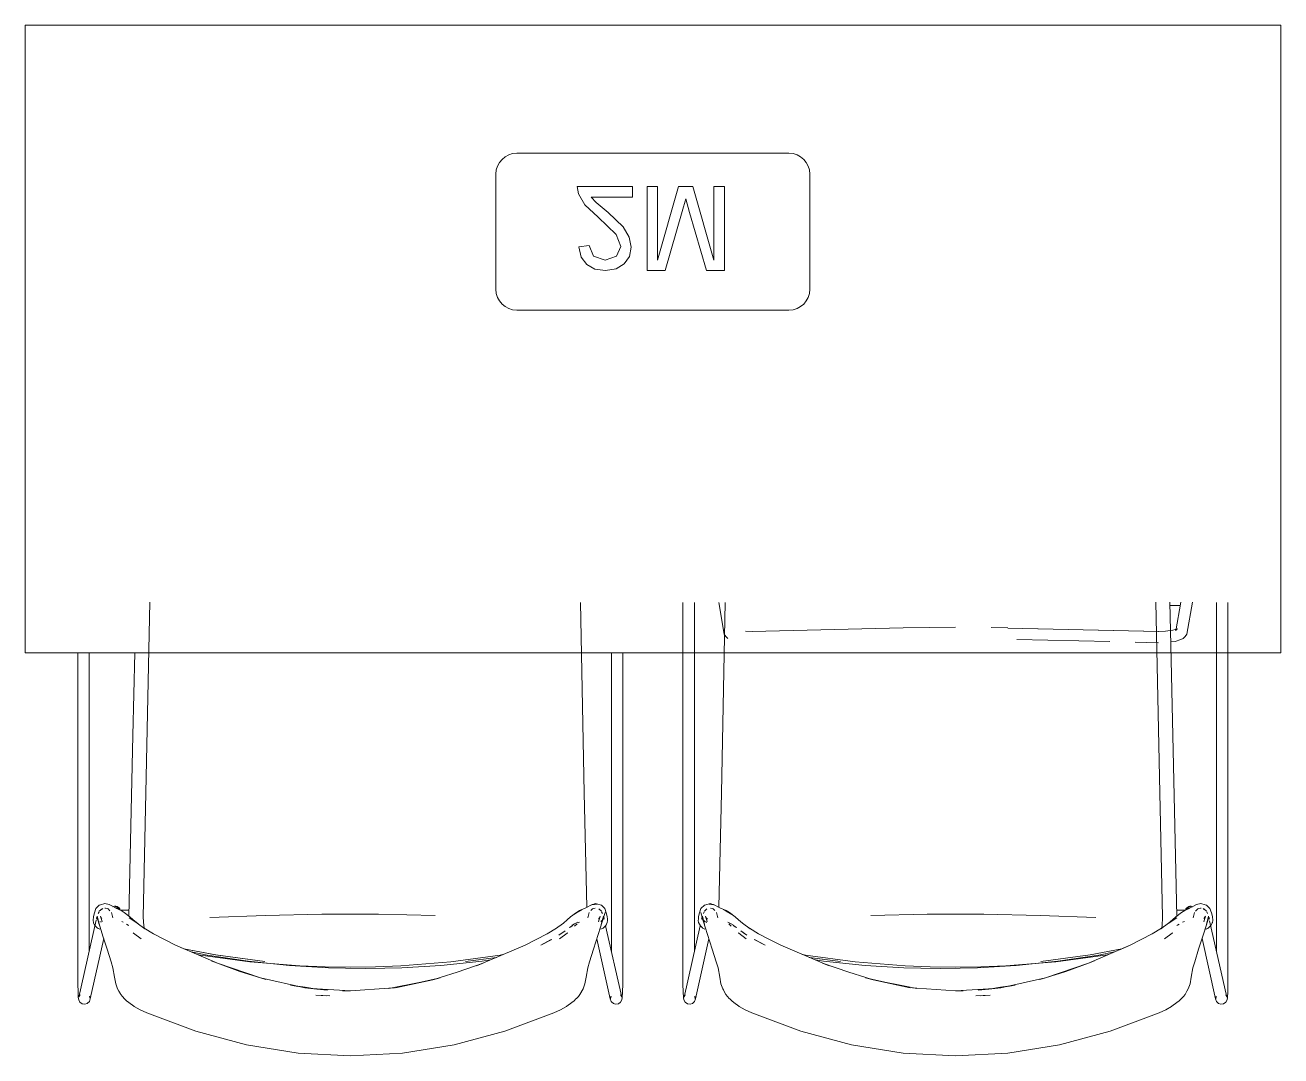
# Model space of a CAD drawing. Header units: millimetres. Extents: x 155927 to 326028, y -36033 to 97293.
# Drawn here: x 207202 to 208402, y 18546 to 19531 of the extents above; entities that cross this region are included whole.
import ezdxf

# ---------------------------------------------------------------- set-up
doc = ezdxf.new("R2010")
doc.units = ezdxf.units.MM
doc.header["$MEASUREMENT"] = 0
doc.layers.add('G-IMPT', color=8, linetype='CONTINUOUS', lineweight=9)
doc.layers.add('I-FURN', color=8, linetype='CONTINUOUS', lineweight=9)

msp = doc.modelspace()

# ---------------------------------------------------------------- linework, layer by layer
at = {"layer": 'G-IMPT'}
for p, q in [((207321.1, 18979.6), (207317.4, 18797.6)), ((207736.3, 18797.6), (207732.7, 18979.4)), ((207830.6, 18979.4), (207830.6, 18620.7)), ((207841.5, 18646.4), (207841.5, 18979.4)), ((207864.7, 18979.4), (207869.9, 18949.1)), ((207867.3, 18797.6), (207871, 18979.4)), ((208282.6, 18979.6), (208286.2, 18797.6)), ((208305.8, 18976.7), (208295.7, 18976.7)), ((208296, 18979.6), (208296.9, 18938.8)), ((208301.6, 18952.3), (208306.3, 18979.6)), ((208312, 18949.1), (208317.4, 18979.6)), ((208340.5, 18979.3), (208340.5, 18645.8)), ((208351.4, 18979.3), (208351.4, 18620.7)), ((207896.7, 18951.8), (207890.3, 18952)), ((207896.7, 18951.8), (208041, 18955.1)), ((208041, 18955.1), (208065.9, 18955.5)), ((208065.9, 18955.5), (208091, 18955.7)), ((208141, 18955.1), (208125.2, 18955.4)), ((208285.3, 18951.8), (208141.1, 18955)), ((208285, 18951.7), (208141.1, 18955)), ((208285.3, 18951.8), (208291.7, 18952)), ((208291.7, 18952), (208298.6, 18952.9)), ((208298.6, 18952.9), (208303.2, 18954.4)), ((208303.2, 18954.4), (208301.3, 18953)), ((208302.5, 18954.3), (208301.3, 18953)), ((208301.6, 18952.3), (208302.5, 18954.3)), ((207871.4, 18947), (207869.9, 18949.1)), ((207873.4, 18945), (207871.4, 18947)), ((208238.4, 18942), (208149.5, 18944)), ((208284.9, 18940.9), (208262.8, 18941.5)), ((208296.8, 18941.7), (208300.9, 18942.2)), ((208296.9, 18938.8), (208298.7, 18852.2)), ((208300.9, 18942.2), (208306.5, 18944)), ((208306.5, 18944), (208308.6, 18945)), ((208310.6, 18947), (208308.6, 18945)), ((208312, 18949.1), (208310.6, 18947)), ((207252.3, 18931.2), (207252.3, 18620.7)), ((207263.1, 18931.2), (207263.1, 18645.8)), ((207306.6, 18931.2), (207304.9, 18852.2)), ((207762.2, 18645.8), (207762.2, 18931.2)), ((207773.1, 18931.2), (207773.1, 18620.7)), ((207301.1, 18679.3), (207304.9, 18852.2)), ((208302.6, 18679.3), (208298.7, 18852.2)), ((207314.8, 18678.8), (207317.4, 18797.6)), ((207738.8, 18688.2), (207736.3, 18797.6)), ((207864.9, 18688.2), (207867.3, 18797.6)), ((208288.9, 18678.8), (208286.2, 18797.6)), ((207269.5, 18686.9), (207268.1, 18682.7)), ((207269.5, 18686.9), (207272.7, 18690)), ((207272.7, 18690), (207274, 18690.5)), ((207275.5, 18686.7), (207272.8, 18684.5)), ((207274, 18690.5), (207278.2, 18691.7)), ((207274.4, 18685.7), (207276, 18686.9)), ((207274.4, 18685.7), (207275, 18686.1)), ((207276, 18686.9), (207275, 18686.1)), ((207278, 18687.4), (207278.6, 18687.3)), ((207282.3, 18690.8), (207278.2, 18691.7)), ((207280.5, 18686.9), (207278.6, 18687.3)), ((207281.1, 18686.6), (207280.5, 18686.9)), ((207281.1, 18686.6), (207282.9, 18684.9)), ((207282.3, 18690.8), (207290.7, 18686.4)), ((207293.6, 18685.2), (207288.7, 18687.4)), ((207288.7, 18687.4), (207290.7, 18686.4)), ((207301.3, 18685.7), (207293.2, 18685.4)), ((207726.3, 18681.2), (207734.6, 18686)), ((207729.9, 18683.5), (207734.6, 18686)), ((207731.8, 18685.2), (207737.8, 18687.7)), ((207743.8, 18690.7), (207737.8, 18687.7)), ((207744.2, 18686.6), (207742.6, 18685.1)), ((207747.1, 18691.7), (207743.4, 18690.4)), ((207748.5, 18691.2), (207743.4, 18690.4)), ((207748.5, 18691.2), (207743.8, 18690.7)), ((207744.2, 18686.6), (207745.2, 18687.1)), ((207746.8, 18687.3), (207745.2, 18687.1)), ((207747.1, 18691.7), (207751.3, 18690.5)), ((207750.3, 18686.5), (207752.6, 18684.5)), ((207751.3, 18690.5), (207752.6, 18690)), ((207752.6, 18690), (207755.9, 18686.9)), ((207757.2, 18682.7), (207755.9, 18686.9)), ((207846.4, 18682.7), (207847.8, 18686.9)), ((207851, 18690), (207847.8, 18686.9)), ((207852.4, 18690.5), (207851, 18690)), ((207853.4, 18686.5), (207851.1, 18684.5)), ((207856.6, 18691.7), (207852.4, 18690.5)), ((207855.2, 18691.2), (207860.2, 18690.4)), ((207855.2, 18691.2), (207859.8, 18690.7)), ((207856.6, 18691.7), (207860.2, 18690.4)), ((207856.9, 18687.3), (207858.5, 18687.1)), ((207859.4, 18686.6), (207858.5, 18687.1)), ((207859.4, 18686.6), (207861.1, 18685.1)), ((207859.8, 18690.7), (207865.8, 18687.7)), ((207871.9, 18685.2), (207865.8, 18687.7)), ((207873.7, 18683.5), (207869.1, 18686)), ((207871.7, 18684.5), (207869.1, 18686)), ((208302.4, 18685.7), (208310.5, 18685.4)), ((208310.1, 18685.2), (208314.9, 18687.4)), ((208321.4, 18690.8), (208312.9, 18686.4)), ((208314.9, 18687.4), (208312.9, 18686.4)), ((208322.6, 18686.6), (208320.7, 18684.9)), ((208321.4, 18690.8), (208325.4, 18691.7)), ((208322.6, 18686.6), (208323.1, 18686.9)), ((208323.1, 18686.9), (208325.1, 18687.3)), ((208325.7, 18687.4), (208325.1, 18687.3)), ((208329.6, 18690.5), (208325.4, 18691.7)), ((208329.2, 18685.7), (208327.6, 18686.9)), ((208327.6, 18686.9), (208328.7, 18686.1)), ((208328.2, 18686.7), (208330.8, 18684.5)), ((208329.2, 18685.7), (208328.7, 18686.1)), ((208331, 18690), (208329.6, 18690.5)), ((208334.2, 18686.9), (208331, 18690)), ((208334.2, 18686.9), (208335.6, 18682.7)), ((207269.9, 18675.9), (207253.3, 18602.3)), ((207267.1, 18679.4), (207266.9, 18675.4)), ((207267.1, 18673.7), (207266.9, 18675.4)), ((207267.1, 18679.4), (207268.1, 18682.7)), ((207267.1, 18673.7), (207267.2, 18673.4)), ((207270.5, 18678.7), (207270.1, 18676.7)), ((207271.6, 18675.1), (207270.1, 18678.3)), ((207271.4, 18676.2), (207270.1, 18678.3)), ((207272.5, 18672.2), (207270.7, 18679.7)), ((207270.7, 18679.7), (207272.7, 18671.6)), ((207271.6, 18675.1), (207270.9, 18677.4)), ((207270.9, 18677.4), (207272.7, 18671.6)), ((207271.4, 18676.2), (207271.8, 18675.9)), ((207271.7, 18682.2), (207272.5, 18683.9)), ((207272.1, 18682.7), (207272.5, 18683.9)), ((207274.7, 18673.8), (207273.3, 18674.6)), ((207273.9, 18679.7), (207274.9, 18677.6)), ((207273.9, 18679.7), (207275.5, 18674.1)), ((207275.2, 18677.3), (207274.1, 18678.4)), ((207274.1, 18678.4), (207274.9, 18677.6)), ((207275.2, 18677.3), (207274.5, 18677.9)), ((207284.3, 18683), (207285.6, 18678.2)), ((207293.6, 18685.2), (207296.7, 18683.3)), ((207293.9, 18685), (207300.2, 18685.3)), ((207293.9, 18685), (207301.3, 18685.3)), ((207295.7, 18673.8), (207294.3, 18674.4)), ((207296.7, 18683.3), (207302.1, 18679)), ((207301.3, 18678.1), (207309, 18673)), ((207301.3, 18678.1), (207309.5, 18672.5)), ((207305.3, 18676), (207302.1, 18679)), ((207305.3, 18676), (207309.5, 18672.5)), ((207315.2, 18670.4), (207314.8, 18678.8)), ((207378.5, 18678.3), (207431.7, 18680.4)), ((207485.6, 18681.4), (207431.7, 18680.4)), ((207485.6, 18681.4), (207539.7, 18681.4)), ((207593.6, 18680.4), (207539.7, 18681.4)), ((207716.3, 18673), (207720, 18676)), ((207723.2, 18679), (207720, 18676)), ((207728.7, 18683.3), (207723.2, 18679)), ((207729.9, 18683.5), (207726.3, 18681.2)), ((207730.2, 18674), (207726.4, 18672.1)), ((207727, 18672.4), (207730.2, 18674)), ((207731.8, 18685.2), (207728.7, 18683.3)), ((207730.5, 18673.2), (207731.7, 18673.9)), ((207741, 18683.1), (207739.7, 18678.2)), ((207751.2, 18678.4), (207749.7, 18676.9)), ((207749.7, 18676.9), (207750.8, 18677.8)), ((207751.4, 18679.6), (207749.9, 18674.1)), ((207751.4, 18679.6), (207750.2, 18677.2)), ((207751.2, 18678.4), (207750.2, 18677.2)), ((207754.4, 18677.4), (207751.9, 18669.1)), ((207753.9, 18676.2), (207752.1, 18674.6)), ((207754.6, 18679.7), (207752.5, 18671.6)), ((207753.3, 18682.7), (207752.8, 18683.9)), ((207752.8, 18683.9), (207753.6, 18682.3)), ((207754.6, 18679.7), (207752.9, 18672.8)), ((207756.1, 18683), (207753.7, 18675.1)), ((207755.2, 18678.3), (207753.7, 18675.1)), ((207755.2, 18678.3), (207753.9, 18676.2)), ((207756.1, 18683), (207754.4, 18677.4)), ((207755.2, 18676.7), (207754.8, 18678.6)), ((207758.2, 18673.7), (207756.5, 18670.3)), ((207758.2, 18673.7), (207756.7, 18670.5)), ((207757.2, 18682.7), (207758.2, 18679.4)), ((207758.2, 18673.7), (207758.1, 18673.4)), ((207758.2, 18679.4), (207758.4, 18676.7)), ((207758.2, 18673.7), (207758.5, 18675.4)), ((207758.4, 18676.7), (207758.5, 18675.4)), ((207845.3, 18676.7), (207845.2, 18675.4)), ((207845.5, 18673.7), (207845.2, 18675.4)), ((207845.4, 18679.4), (207845.3, 18676.7)), ((207846.4, 18682.7), (207845.4, 18679.4)), ((207845.5, 18673.7), (207847.2, 18670.3)), ((207845.5, 18673.7), (207845.6, 18673.4)), ((207845.5, 18673.7), (207847, 18670.5)), ((207847.6, 18683), (207849.2, 18677.4)), ((207847.6, 18683), (207850, 18675.1)), ((207848.4, 18676.7), (207848.9, 18678.6)), ((207848.5, 18678.3), (207849.8, 18676.2)), ((207848.5, 18678.3), (207850, 18675.1)), ((207849.1, 18679.7), (207851.1, 18671.6)), ((207849.1, 18679.7), (207850.8, 18672.8)), ((207849.2, 18677.4), (207851.8, 18669.1)), ((207849.8, 18676.2), (207851.6, 18674.6)), ((207850.8, 18683.9), (207850.1, 18682.3)), ((207850.4, 18682.7), (207850.8, 18683.9)), ((207853.4, 18673.6), (207851.6, 18674.6)), ((207852.2, 18679.6), (207853.5, 18677.2)), ((207852.2, 18679.6), (207853.8, 18674.1)), ((207852.5, 18678.4), (207853.5, 18677.2)), ((207852.5, 18678.4), (207853.9, 18676.9)), ((207853.9, 18676.9), (207852.9, 18677.8)), ((207862.6, 18683.1), (207864, 18678.2)), ((207871.9, 18685.2), (207875, 18683.3)), ((207877.4, 18681.2), (207872, 18684.3)), ((207876.7, 18672.4), (207873.5, 18674)), ((207873.5, 18674), (207877.2, 18672.1)), ((207873.7, 18683.5), (207877.4, 18681.2)), ((207875, 18683.3), (207880.4, 18679)), ((207880.4, 18679), (207883.6, 18676)), ((207887.4, 18673), (207883.6, 18676)), ((208010.1, 18680.4), (208064, 18681.4)), ((208118, 18681.4), (208064, 18681.4)), ((208118, 18681.4), (208171.9, 18680.4)), ((208225.2, 18678.3), (208171.9, 18680.4)), ((208288.5, 18670.4), (208288.9, 18678.8)), ((208302.4, 18678.1), (208294.1, 18672.5)), ((208298.4, 18676), (208294.1, 18672.5)), ((208302.4, 18678.1), (208294.6, 18673)), ((208298.4, 18676), (208301.6, 18679)), ((208307, 18683.3), (208301.6, 18679)), ((208309.7, 18685), (208302.4, 18685.3)), ((208309.7, 18685), (208303.5, 18685.3)), ((208310.1, 18685.2), (208307, 18683.3)), ((208308, 18673.8), (208309.9, 18674.6)), ((208319.3, 18683), (208318, 18678.2)), ((208320.3, 18684.3), (208320.7, 18684.9)), ((208329.8, 18679.7), (208328.2, 18674.1)), ((208328.5, 18677.3), (208329.5, 18678.4)), ((208328.5, 18677.3), (208329.2, 18677.9)), ((208329.8, 18679.7), (208328.8, 18677.6)), ((208329.5, 18678.4), (208328.8, 18677.6)), ((208332.9, 18679.7), (208330.9, 18671.6)), ((208332.8, 18677.4), (208330.9, 18671.6)), ((208331.6, 18682.7), (208331.1, 18683.9)), ((208331.9, 18682.2), (208331.1, 18683.9)), ((208331.2, 18672.2), (208332.9, 18679.7)), ((208332, 18675.1), (208333.5, 18678.3)), ((208332, 18675.1), (208332.8, 18677.4)), ((208332.2, 18676.2), (208333.5, 18678.3)), ((208333.1, 18678.7), (208333.6, 18676.7)), ((208333.9, 18675.3), (208350.3, 18602.3)), ((208336.6, 18679.4), (208335.6, 18682.7)), ((208336.5, 18673.7), (208336.4, 18673.4)), ((208336.5, 18673.7), (208336.8, 18675.4)), ((208336.6, 18679.4), (208336.8, 18675.4)), ((207267.2, 18673.4), (207268.6, 18670.5)), ((207268.8, 18670.3), (207268.6, 18670.5)), ((207268.8, 18670.3), (207270.7, 18668.4)), ((207273.2, 18667.2), (207270.7, 18668.4)), ((207270.9, 18668.3), (207270.7, 18668.4)), ((207273.3, 18667.2), (207270.7, 18668.4)), ((207270.9, 18668.3), (207273.3, 18667.2)), ((207272.5, 18672.2), (207276.3, 18660.5)), ((207273.2, 18667.2), (207273.3, 18667.2)), ((207298.9, 18672.1), (207300.5, 18671)), ((207301.1, 18670.7), (207300.5, 18671)), ((207305, 18663.7), (207305.5, 18663.3)), ((207305.5, 18663.3), (207312.8, 18658)), ((207309, 18673), (207316.4, 18667.6)), ((207315.9, 18667.5), (207315.2, 18670.4)), ((207324.6, 18662.7), (207315.6, 18668.1)), ((207316.4, 18667.6), (207315.6, 18668.1)), ((207335, 18657.2), (207324.6, 18662.7)), ((207690.3, 18657.2), (207700.7, 18662.7)), ((207709.7, 18668.1), (207700.7, 18662.7)), ((207716.3, 18673), (207708.9, 18667.6)), ((207709.7, 18668.1), (207708.9, 18667.6)), ((207717.9, 18665.5), (207711.9, 18661.5)), ((207711.9, 18661.5), (207713.9, 18662.8)), ((207712.6, 18658), (207719.9, 18663.3)), ((207717.9, 18665.5), (207713.9, 18662.8)), ((207720.4, 18663.7), (207719.9, 18663.3)), ((207725.2, 18670.8), (207722.1, 18668.7)), ((207722.7, 18669.1), (207722.1, 18668.7)), ((207722.7, 18669.1), (207725.2, 18670.8)), ((207727, 18672.4), (207724.3, 18670.7)), ((207724.8, 18671), (207724.3, 18670.7)), ((207727, 18672.4), (207724.8, 18671)), ((207727, 18672.4), (207726.4, 18672.1)), ((207729.3, 18672.3), (207726.9, 18670.2)), ((207745.1, 18648), (207751.9, 18669.1)), ((207752.2, 18667.2), (207752.1, 18667.2)), ((207752.2, 18667.2), (207754.4, 18668.3)), ((207752.5, 18671.6), (207752.9, 18672.8)), ((207754.4, 18668.3), (207754.6, 18668.4)), ((207756.7, 18670.5), (207754.6, 18668.4)), ((207754.9, 18668.7), (207756.7, 18670.5)), ((207754.9, 18668.7), (207756.5, 18670.3)), ((207756.5, 18670.3), (207758.1, 18673.4)), ((207756.5, 18670.3), (207756.7, 18670.5)), ((207772, 18602.3), (207756.6, 18670.5)), ((207831.7, 18602.3), (207847, 18670.5)), ((207847.2, 18670.3), (207845.6, 18673.4)), ((207848.8, 18668.7), (207847, 18670.5)), ((207847.2, 18670.3), (207847, 18670.5)), ((207847, 18670.5), (207849.1, 18668.4)), ((207848.8, 18668.7), (207847.2, 18670.3)), ((207849.3, 18668.3), (207849.1, 18668.4)), ((207851.5, 18667.2), (207849.3, 18668.3)), ((207851.1, 18671.6), (207850.8, 18672.8)), ((207851.5, 18667.2), (207851.6, 18667.2)), ((207858.6, 18648), (207851.8, 18669.1)), ((207874.3, 18672.3), (207876.7, 18670.2)), ((207876.7, 18672.4), (207877.2, 18672.1)), ((207876.7, 18672.4), (207878.8, 18671)), ((207876.7, 18672.4), (207879.4, 18670.7)), ((207881, 18669.1), (207878.5, 18670.8)), ((207878.5, 18670.8), (207881.6, 18668.7)), ((207878.8, 18671), (207879.4, 18670.7)), ((207881, 18669.1), (207881.6, 18668.7)), ((207883.3, 18663.7), (207883.8, 18663.3)), ((207891.1, 18658), (207883.8, 18663.3)), ((207885.8, 18665.5), (207891.7, 18661.5)), ((207885.8, 18665.5), (207889.8, 18662.8)), ((207887.4, 18673), (207894.7, 18667.6)), ((207891.7, 18661.5), (207889.8, 18662.8)), ((207894, 18668.1), (207894.7, 18667.6)), ((207894, 18668.1), (207902.9, 18662.7)), ((207913.4, 18657.2), (207902.9, 18662.7)), ((208268.6, 18657.2), (208279.1, 18662.7)), ((208279.1, 18662.7), (208288, 18668.1)), ((208294.6, 18673), (208287.3, 18667.6)), ((208287.3, 18667.6), (208288, 18668.1)), ((208287.8, 18667.5), (208288.5, 18670.4)), ((208298.2, 18663.3), (208290.9, 18658)), ((208298.7, 18663.7), (208298.2, 18663.3)), ((208302.6, 18670.7), (208303.2, 18671)), ((208304.8, 18672.1), (208303.2, 18671)), ((208331.2, 18672.2), (208327.3, 18660.5)), ((208330.4, 18667.2), (208332.9, 18668.4)), ((208332.7, 18668.3), (208330.4, 18667.2)), ((208330.5, 18667.2), (208330.4, 18667.2)), ((208330.5, 18667.2), (208332.9, 18668.4)), ((208332.7, 18668.3), (208332.9, 18668.4)), ((208334.8, 18670.3), (208332.9, 18668.4)), ((208334.8, 18670.3), (208335, 18670.5)), ((208336.4, 18673.4), (208335, 18670.5)), ((207264.2, 18600.7), (207277.1, 18658.3)), ((207276.3, 18660.5), (207280.2, 18648)), ((207335, 18657.2), (207345.6, 18652)), ((207355, 18647.8), (207345.6, 18652)), ((207355, 18647.8), (207345.6, 18651.9)), ((207385.6, 18634.7), (207345.6, 18651.9)), ((207679.7, 18652), (207633.3, 18632.1)), ((207679.7, 18652), (207690.3, 18657.2)), ((207705.1, 18657.5), (207694.7, 18652)), ((207694.7, 18652), (207704.1, 18657)), ((207705.1, 18657.5), (207704.1, 18657)), ((207748.3, 18658.1), (207761.1, 18600.7)), ((207855.4, 18658.1), (207842.5, 18600.7)), ((207898.6, 18657.5), (207909, 18652)), ((207898.6, 18657.5), (207899.5, 18657)), ((207909, 18652), (207899.5, 18657)), ((207924, 18652), (207913.4, 18657.2)), ((207924, 18652), (207970.4, 18632.1)), ((208218.1, 18634.7), (208258.1, 18651.9)), ((208248.7, 18647.8), (208258, 18652)), ((208248.7, 18647.8), (208258.1, 18651.9)), ((208268.6, 18657.2), (208258, 18652)), ((208327.3, 18660.5), (208323.4, 18648)), ((208339.5, 18600.7), (208326.6, 18658.3)), ((207280.2, 18648), (207284.1, 18636)), ((207384, 18642.6), (207353.7, 18648.4)), ((207353.7, 18648.4), (207383.8, 18642.7)), ((207375.8, 18642.5), (207360.6, 18645.4)), ((207369.4, 18642.4), (207366.2, 18643)), ((207416.7, 18636), (207369.4, 18642.4)), ((207375.8, 18642.5), (207414.9, 18636.6)), ((207431.1, 18636.2), (207383.8, 18642.7)), ((207384, 18642.6), (207431.1, 18636.2)), ((207608.6, 18636), (207655.9, 18642.4)), ((207652.3, 18640.3), (207622.7, 18636.2)), ((207652.3, 18640.3), (207622.7, 18636.2)), ((207646.5, 18637.8), (207638.8, 18636.6)), ((207655.9, 18642.4), (207658.5, 18642.9)), ((207741.3, 18636), (207745.1, 18648)), ((207862.4, 18636), (207858.6, 18648)), ((207947.8, 18642.4), (207945.1, 18642.9)), ((207995.1, 18636), (207947.8, 18642.4)), ((207951.3, 18640.3), (207981, 18636.2)), ((207951.4, 18640.3), (207981, 18636.2)), ((207957.2, 18637.8), (207964.8, 18636.6)), ((208172.5, 18636.2), (208219.8, 18642.7)), ((208219.7, 18642.6), (208172.5, 18636.2)), ((208186.9, 18636), (208234.2, 18642.4)), ((208227.9, 18642.5), (208188.7, 18636.6)), ((208219.7, 18642.6), (208249.9, 18648.4)), ((208250, 18648.4), (208219.8, 18642.7)), ((208227.9, 18642.5), (208243, 18645.4)), ((208234.2, 18642.4), (208237.4, 18643)), ((208323.4, 18648), (208319.6, 18636)), ((207285.8, 18630.4), (207284.1, 18636)), ((207287.4, 18621.2), (207285.8, 18630.4)), ((207379.8, 18636.9), (207385.6, 18634.7)), ((207379.8, 18636.9), (207385.6, 18634.7)), ((207385.6, 18634.7), (207426.8, 18620.6)), ((207385.6, 18634.7), (207407.1, 18626.7)), ((207385.6, 18634.7), (207407.1, 18626.7)), ((207426.8, 18620.6), (207407.1, 18626.7)), ((207407.1, 18626.7), (207426.8, 18620.7)), ((207414.9, 18636.6), (207454.7, 18632.5)), ((207464.5, 18632.2), (207416.7, 18636)), ((207454.7, 18632.5), (207491.8, 18630.4)), ((207464.5, 18632.2), (207488.6, 18631.2)), ((207488.6, 18631.2), (207512.7, 18630.9)), ((207491.8, 18630.4), (207508, 18630.1)), ((207508, 18630.1), (207526.9, 18629.7)), ((207512.7, 18630.9), (207536.7, 18631.3)), ((207545.7, 18630.1), (207526.9, 18629.7)), ((207560.8, 18632.2), (207536.7, 18631.3)), ((207545.7, 18630.1), (207562, 18630.4)), ((207608.6, 18636), (207560.8, 18632.2)), ((207599.1, 18632.5), (207562, 18630.4)), ((207614.7, 18626.1), (207598.5, 18620.9)), ((207599.1, 18632.5), (207638.8, 18636.6)), ((207614.7, 18626.1), (207639.7, 18634.7)), ((207639.7, 18634.7), (207633.3, 18632.1)), ((207739.6, 18630.4), (207738, 18621.2)), ((207739.6, 18630.4), (207741.3, 18636)), ((207864.1, 18630.4), (207862.4, 18636)), ((207864.1, 18630.4), (207865.7, 18621.2)), ((207989, 18626.1), (207963.9, 18634.7)), ((207963.9, 18634.7), (207970.4, 18632.1)), ((208004.6, 18632.5), (207964.8, 18636.6)), ((207989, 18626.1), (208005.2, 18620.9)), ((207995.1, 18636), (208042.9, 18632.2)), ((208004.6, 18632.5), (208041.6, 18630.4)), ((208057.9, 18630.1), (208041.6, 18630.4)), ((208042.9, 18632.2), (208066.9, 18631.3)), ((208057.9, 18630.1), (208076.8, 18629.7)), ((208091, 18630.9), (208066.9, 18631.3)), ((208095.6, 18630.1), (208076.8, 18629.7)), ((208115.1, 18631.2), (208091, 18630.9)), ((208111.9, 18630.4), (208095.6, 18630.1)), ((208149, 18632.5), (208111.9, 18630.4)), ((208139.1, 18632.2), (208115.1, 18631.2)), ((208139.1, 18632.2), (208186.9, 18636)), ((208188.7, 18636.6), (208149, 18632.5)), ((208218.1, 18634.7), (208176.9, 18620.6)), ((208176.9, 18620.6), (208196.6, 18626.7)), ((208196.6, 18626.7), (208176.9, 18620.7)), ((208218.1, 18634.7), (208196.6, 18626.7)), ((208218.1, 18634.7), (208196.6, 18626.7)), ((208223.8, 18636.9), (208218.1, 18634.7)), ((208223.8, 18636.9), (208218.1, 18634.7)), ((208316.3, 18621.2), (208317.9, 18630.4)), ((208317.9, 18630.4), (208319.6, 18636)), ((207252.3, 18614.5), (207252.3, 18620.7)), ((207252.3, 18614.5), (207252.5, 18607.3)), ((207287.4, 18621.2), (207288.5, 18615.1)), ((207290.3, 18610.2), (207288.5, 18615.1)), ((207432, 18619.2), (207426.8, 18620.7)), ((207469.3, 18611.3), (207426.8, 18620.6)), ((207426.8, 18620.6), (207432, 18619.2)), ((207455.5, 18613.8), (207462.6, 18612.5)), ((207455.5, 18613.8), (207469.6, 18611.7)), ((207598.5, 18620.6), (207556, 18611.3)), ((207556, 18611.7), (207591.5, 18618.7)), ((207591.5, 18618.7), (207556, 18611.3)), ((207591.5, 18618.7), (207598.5, 18620.9)), ((207598.5, 18620.6), (207591.5, 18618.7)), ((207736.8, 18615.1), (207735.1, 18610.2)), ((207738, 18621.2), (207736.8, 18615.1)), ((207772.9, 18607.3), (207773, 18614.5)), ((207773.1, 18620.7), (207773, 18614.5)), ((207830.6, 18620.7), (207830.6, 18614.5)), ((207830.8, 18607.3), (207830.6, 18614.5)), ((207865.7, 18621.2), (207866.8, 18615.1)), ((207866.8, 18615.1), (207868.6, 18610.2)), ((208005.1, 18620.6), (208012.2, 18618.7)), ((208005.1, 18620.6), (208047.6, 18611.3)), ((208012.2, 18618.7), (208005.2, 18620.9)), ((208047.7, 18611.7), (208012.2, 18618.7)), ((208012.2, 18618.7), (208047.6, 18611.3)), ((208148.2, 18613.8), (208134.1, 18611.7)), ((208134.4, 18611.3), (208176.9, 18620.6)), ((208148.2, 18613.8), (208141, 18612.5)), ((208171.7, 18619.2), (208176.9, 18620.7)), ((208176.9, 18620.6), (208171.7, 18619.2)), ((208313.4, 18610.2), (208315.2, 18615.1)), ((208316.3, 18621.2), (208315.2, 18615.1)), ((208351.4, 18614.5), (208351.2, 18607.3)), ((208351.4, 18614.5), (208351.4, 18620.7)), ((207252.5, 18607.3), (207252.7, 18602)), ((207252.7, 18602), (207253.1, 18599.6)), ((207253.3, 18602.3), (207254.4, 18604.5)), ((207254.2, 18604.2), (207254.4, 18604.5)), ((207263.5, 18603.1), (207263.9, 18600.5)), ((207263.6, 18602.8), (207263.9, 18600.5)), ((207290.3, 18610.2), (207291.5, 18607.9)), ((207293, 18605.4), (207291.5, 18607.9)), ((207293.2, 18604.9), (207293, 18605.4)), ((207293.2, 18604.9), (207294.8, 18603)), ((207294.8, 18603), (207297, 18600.5)), ((207469.3, 18611.3), (207490.9, 18608.9)), ((207469.3, 18611.3), (207480.6, 18610)), ((207469.6, 18611.7), (207480.6, 18610)), ((207512.7, 18608.3), (207475.7, 18610.6)), ((207475.7, 18610.6), (207480.6, 18610)), ((207489.8, 18603.6), (207479.6, 18604.1)), ((207479.6, 18604.1), (207493.2, 18603.4)), ((207490.9, 18608.9), (207480.6, 18610)), ((207512.7, 18608.3), (207505.2, 18608.4)), ((207512.7, 18608.3), (207505.2, 18608.4)), ((207549.6, 18610.8), (207512.7, 18608.3)), ((207549.6, 18610.6), (207556, 18611.7)), ((207549.6, 18610.8), (207555, 18611.2)), ((207549.6, 18610.6), (207553.1, 18611)), ((207730.6, 18603), (207728.8, 18601.1)), ((207732.1, 18604.9), (207730.6, 18603)), ((207732.1, 18604.9), (207735.1, 18610.2)), ((207734.5, 18609.2), (207732.1, 18604.9)), ((207732.1, 18604.9), (207732.3, 18605.4)), ((207732.3, 18605.4), (207733.9, 18607.9)), ((207733.9, 18607.9), (207735.1, 18610.2)), ((207734.5, 18609.2), (207735.1, 18610.2)), ((207761.9, 18603.1), (207761.4, 18600.5)), ((207761.7, 18602.8), (207761.4, 18600.5)), ((207772, 18602.3), (207771, 18604.4)), ((207771, 18604.4), (207771.2, 18604.2)), ((207772.2, 18599.6), (207772.6, 18602)), ((207772.6, 18602), (207772.9, 18607.3)), ((207831.1, 18602), (207830.8, 18607.3)), ((207831.4, 18599.6), (207831.1, 18602)), ((207831.7, 18602.3), (207832.7, 18604.4)), ((207832.7, 18604.4), (207832.5, 18604.2)), ((207841.8, 18603.1), (207842.3, 18600.5)), ((207841.9, 18602.8), (207842.3, 18600.5)), ((207869.2, 18609.2), (207868.6, 18610.2)), ((207871.6, 18604.9), (207868.6, 18610.2)), ((207869.8, 18607.9), (207868.6, 18610.2)), ((207869.2, 18609.2), (207871.6, 18604.9)), ((207871.3, 18605.4), (207869.8, 18607.9)), ((207871.6, 18604.9), (207871.3, 18605.4)), ((207871.6, 18604.9), (207873.1, 18603)), ((207873.1, 18603), (207874.8, 18601.1)), ((208054, 18610.6), (208047.7, 18611.7)), ((208054, 18610.8), (208049.9, 18611.1)), ((208054, 18610.6), (208050.6, 18611)), ((208054, 18610.8), (208091, 18608.3)), ((208091, 18608.3), (208128, 18610.6)), ((208091, 18608.3), (208098.4, 18608.4)), ((208091, 18608.3), (208098.4, 18608.4)), ((208124.1, 18604.1), (208110.5, 18603.4)), ((208134.4, 18611.3), (208112.8, 18608.9)), ((208112.8, 18608.9), (208123, 18610)), ((208114.6, 18603.6), (208124.1, 18604.1)), ((208134.1, 18611.7), (208123, 18610)), ((208134.4, 18611.3), (208123, 18610)), ((208128, 18610.6), (208123, 18610)), ((208308.9, 18603), (208306.7, 18600.5)), ((208310.4, 18604.9), (208308.9, 18603)), ((208310.4, 18604.9), (208310.7, 18605.4)), ((208310.7, 18605.4), (208312.2, 18607.9)), ((208313.4, 18610.2), (208312.2, 18607.9)), ((208340.2, 18603.1), (208339.7, 18600.5)), ((208340.1, 18602.8), (208339.7, 18600.5)), ((208350.3, 18602.3), (208349.3, 18604.5)), ((208349.5, 18604.2), (208349.3, 18604.5)), ((208350.9, 18602), (208350.6, 18599.6)), ((208351.2, 18607.3), (208350.9, 18602)), ((207253.1, 18599.6), (207254.3, 18597.3)), ((207254.3, 18597.3), (207256.4, 18595.8)), ((207259.1, 18595.4), (207256.4, 18595.8)), ((207259.1, 18595.4), (207261.2, 18596.1)), ((207261.5, 18596.5), (207261.2, 18596.1)), ((207261.5, 18596.5), (207263.4, 18598.2)), ((207263.4, 18598.2), (207263.1, 18597.9)), ((207264.2, 18600.7), (207263.4, 18598.2)), ((207297, 18600.5), (207298.8, 18598.7)), ((207300.9, 18597), (207298.8, 18598.7)), ((207305.8, 18593.6), (207300.9, 18597)), ((207305.8, 18593.6), (207306.1, 18593.4)), ((207311.7, 18590.2), (207306.1, 18593.4)), ((207318.1, 18587.4), (207311.7, 18590.2)), ((207707.1, 18587.3), (207713.6, 18590.2)), ((207719.2, 18593.4), (207713.6, 18590.2)), ((207719.2, 18593.4), (207719.5, 18593.6)), ((207724.4, 18597), (207719.5, 18593.6)), ((207724.4, 18597), (207726.5, 18598.7)), ((207728.3, 18600.5), (207726.5, 18598.7)), ((207728.3, 18600.5), (207728.8, 18601.1)), ((207761.1, 18600.7), (207761.9, 18598.2)), ((207761.9, 18598.2), (207762.2, 18597.9)), ((207764.1, 18596.1), (207762.2, 18597.9)), ((207764.1, 18596.1), (207766.2, 18595.4)), ((207768.9, 18595.8), (207766.2, 18595.4)), ((207771, 18597.3), (207768.9, 18595.8)), ((207772.2, 18599.6), (207771, 18597.3)), ((207831.4, 18599.6), (207832.6, 18597.3)), ((207832.6, 18597.3), (207834.8, 18595.8)), ((207834.8, 18595.8), (207837.4, 18595.4)), ((207839.6, 18596.1), (207837.4, 18595.4)), ((207839.6, 18596.1), (207841.4, 18597.9)), ((207841.7, 18598.2), (207841.4, 18597.9)), ((207842.5, 18600.7), (207841.7, 18598.2)), ((207875.3, 18600.5), (207874.8, 18601.1)), ((207875.3, 18600.5), (207877.2, 18598.7)), ((207879.3, 18597), (207877.2, 18598.7)), ((207879.3, 18597), (207884.1, 18593.6)), ((207884.4, 18593.4), (207884.1, 18593.6)), ((207884.4, 18593.4), (207890, 18590.2)), ((207896.5, 18587.3), (207890, 18590.2)), ((208285.6, 18587.4), (208292, 18590.2)), ((208292, 18590.2), (208297.6, 18593.4)), ((208297.9, 18593.6), (208297.6, 18593.4)), ((208297.9, 18593.6), (208302.7, 18597)), ((208302.7, 18597), (208304.8, 18598.7)), ((208306.7, 18600.5), (208304.8, 18598.7)), ((208339.5, 18600.7), (208340.3, 18598.2)), ((208342.1, 18596.5), (208340.3, 18598.2)), ((208340.3, 18598.2), (208340.6, 18597.9)), ((208342.1, 18596.5), (208342.4, 18596.1)), ((208344.6, 18595.4), (208342.4, 18596.1)), ((208344.6, 18595.4), (208347.2, 18595.8)), ((208349.4, 18597.3), (208347.2, 18595.8)), ((208350.6, 18599.6), (208349.4, 18597.3)), ((207364.9, 18569.8), (207318.1, 18587.4)), ((207660.4, 18569.8), (207707.1, 18587.3)), ((207943.3, 18569.8), (207896.5, 18587.3)), ((208238.7, 18569.8), (208285.6, 18587.4)), ((207413.4, 18556.8), (207364.9, 18569.8)), ((207660.4, 18569.8), (207612, 18556.8)), ((207943.3, 18569.8), (207991.7, 18556.8)), ((208190.3, 18556.8), (208238.7, 18569.8)), ((207413.4, 18556.8), (207462.8, 18548.7)), ((207612, 18556.8), (207562.6, 18548.7)), ((207991.7, 18556.8), (208041.1, 18548.7)), ((208190.3, 18556.8), (208140.9, 18548.7)), ((207512.7, 18546.1), (207462.8, 18548.7)), ((207512.7, 18546.1), (207562.6, 18548.7)), ((208091, 18546.1), (208041.1, 18548.7)), ((208091, 18546.1), (208140.9, 18548.7))]:
    msp.add_line(p, q, dxfattribs=at)
at = {"layer": 'I-FURN'}
for p, q in [((208402, 19531.2), (207201.9, 19531.2)), ((207201.9, 19531.2), (207201.9, 18931.2)), ((208402, 18931.2), (208402, 19531.2)), ((207931.8, 19408.8), (207671.8, 19408.8)), ((207651.8, 19388.8), (207651.8, 19278.8)), ((207951.8, 19278.8), (207951.8, 19388.8)), ((207782.4, 19377), (207729.6, 19377)), ((207729.6, 19377), (207730.7, 19370)), ((207730.7, 19370), (207736.8, 19359.4)), ((207782.4, 19366.9), (207782.4, 19377)), ((207796.2, 19377), (207796.2, 19296.6)), ((207806.2, 19377), (207796.2, 19377)), ((207826.4, 19377), (207806.2, 19306.6)), ((207806.2, 19306.6), (207806.2, 19377)), ((207840, 19377), (207826.4, 19377)), ((207860.2, 19306.6), (207840, 19377)), ((207870.3, 19377), (207860.2, 19377)), ((207860.2, 19377), (207860.2, 19306.6)), ((207870.3, 19296.6), (207870.3, 19377)), ((207736.8, 19359.4), (207749.4, 19347.7)), ((207747.5, 19361.8), (207742.9, 19366.9)), ((207742.9, 19366.9), (207782.4, 19366.9)), ((207759, 19352.1), (207747.5, 19361.8)), ((207829.9, 19353.2), (207833.2, 19365.1)), ((207833.2, 19365.1), (207836.8, 19352.3)), ((207749.4, 19347.7), (207766.7, 19331)), ((207773.4, 19338.4), (207759, 19352.1)), ((207813.5, 19296.6), (207829.9, 19353.2)), ((207836.8, 19352.3), (207853, 19296.6)), ((207779.3, 19328.5), (207773.4, 19338.4)), ((207766.7, 19331), (207771.1, 19319.6)), ((207781.1, 19319), (207779.3, 19328.5)), ((207740.9, 19320.5), (207730.9, 19319.2)), ((207730.9, 19319.2), (207733.3, 19309.5)), ((207745.2, 19310.3), (207740.9, 19320.5)), ((207756.3, 19306.6), (207745.2, 19310.3)), ((207767, 19310.4), (207756.3, 19306.6)), ((207771.1, 19319.6), (207767, 19310.4)), ((207774.5, 19303), (207779.5, 19310.2)), ((207779.5, 19310.2), (207781.1, 19319)), ((207733.3, 19309.5), (207738.6, 19302.4)), ((207738.6, 19302.4), (207746.4, 19298)), ((207746.4, 19298), (207756.5, 19296.6)), ((207756.5, 19296.6), (207766.7, 19298.2)), ((207766.7, 19298.2), (207774.5, 19303)), ((207796.2, 19296.6), (207813.5, 19296.6)), ((207853, 19296.6), (207870.3, 19296.6)), ((207671.8, 19258.8), (207931.8, 19258.8)), ((207201.9, 18931.2), (208402, 18931.2)), ((207285.8, 18688.7), (207287.4, 18689.2)), ((207287.4, 18689.2), (207288.6, 18689.2)), ((207292.5, 18686.7), (207287.4, 18689.2)), ((207287.4, 18689.2), (207291.7, 18687.6)), ((207287.4, 18689.2), (207289.7, 18688.9)), ((207287.4, 18689.2), (207290.7, 18688.4)), ((207288.6, 18689.2), (207289.7, 18688.9)), ((207292.5, 18686.7), (207288.7, 18687.4)), ((207289.7, 18688.9), (207290.7, 18688.4)), ((207292.5, 18686.7), (207289.9, 18686.9)), ((207292.5, 18686.7), (207290.4, 18686.7)), ((207291.7, 18687.6), (207290.7, 18688.4)), ((207292.5, 18686.7), (207290.8, 18686.5)), ((207292.5, 18686.7), (207291, 18686.4)), ((207292.5, 18686.7), (207291.7, 18687.6)), ((207292.5, 18686.7), (207292.7, 18685.5)), ((208311.2, 18686.7), (208311, 18685.5)), ((208311.2, 18686.7), (208316.3, 18689.2)), ((208311.2, 18686.7), (208312, 18687.6)), ((208311.2, 18686.7), (208315, 18687.4)), ((208311.2, 18686.7), (208313.8, 18686.9)), ((208311.2, 18686.7), (208312.6, 18686.4)), ((208311.2, 18686.7), (208313.2, 18686.7)), ((208311.2, 18686.7), (208312.9, 18686.5)), ((208316.3, 18689.2), (208312, 18687.6)), ((208312, 18687.6), (208312.9, 18688.4)), ((208316.3, 18689.2), (208312.9, 18688.4)), ((208314, 18688.9), (208312.9, 18688.4)), ((208315.1, 18689.2), (208314, 18688.9)), ((208316.3, 18689.2), (208314, 18688.9)), ((208316.3, 18689.2), (208315.1, 18689.2)), ((208317.8, 18688.7), (208316.3, 18689.2))]:
    msp.add_line(p, q, dxfattribs=at)
for centre, start, end in [((207671.8, 19388.8), 90, 180), ((207931.8, 19388.8), 0, 90), ((207671.8, 19278.8), 180, 270), ((207931.8, 19278.8), 270, 0)]:
    msp.add_arc(centre, 20, start, end, dxfattribs=at)

doc.saveas('drawing.dxf')
